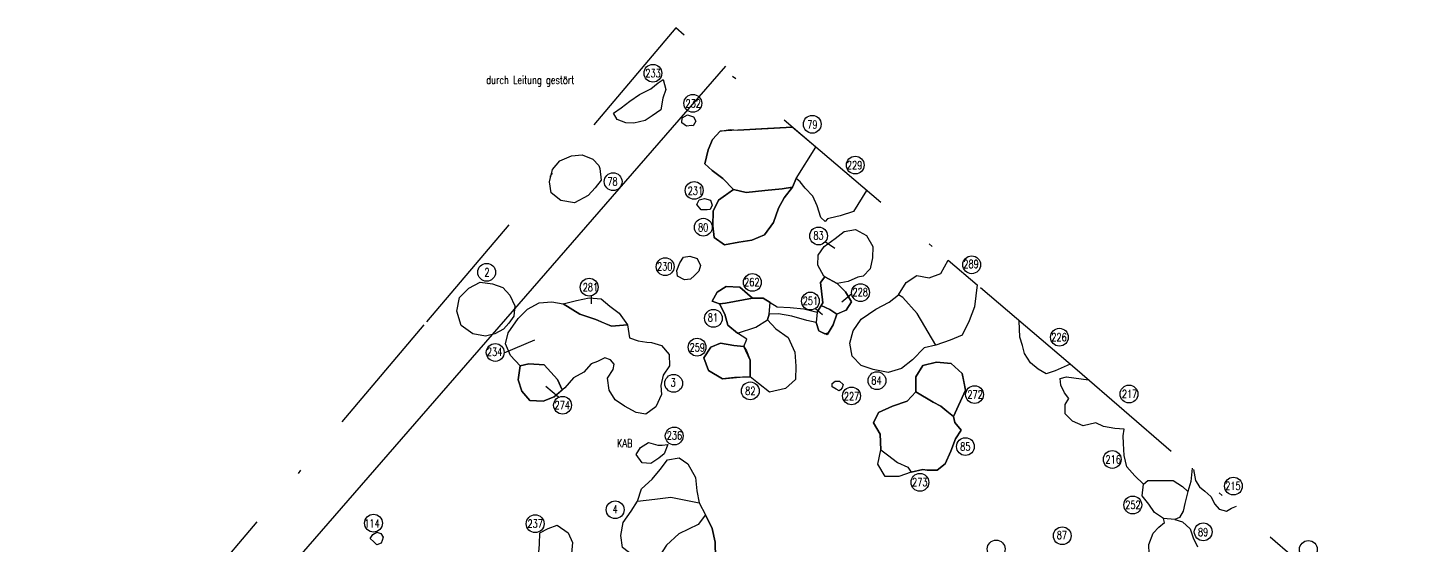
# Model space of a CAD drawing. Header units: millimetres. Extents: x -51 to 4462813, y 19 to 5794154.
# Drawn here: x 4462738.79 to 4462773.73, y 5794141.39 to 5794154.29 of the extents above; entities that cross this region are included whole.
import ezdxf

# ---------------------------------------------------------------- set-up
doc = ezdxf.new("R2010")
doc.units = ezdxf.units.MM
doc.linetypes.add('STRICHPUNKT', pattern=[25.4, 12.7, -6.35, 0, -6.35])
doc.linetypes.add('STRICHPUNKTX2', pattern=[50.8, 25.4, -12.7, 0, -12.7])
for name, color, linetype in [('Befunde', 7, 'Continuous'), ('Befundnummern', 7, 'Continuous'), ('Gebäudehallen', 150, 'Continuous'), ('Grabungsgrenze', 102, 'STRICHPUNKTX2')]:
    doc.layers.add(name, color=color, linetype=linetype)
doc.styles.add('ROMANS', font='ROMANS.shx', dxfattribs={"width": 0.75})

msp = doc.modelspace()

# ---------------------------------------------------------------- linework, layer by layer
at = {"layer": 'Befunde'}
for points, elevation in [([(4462757.894959525, 5794151.816654095), (4462757.124323289, 5794151.775260347), (4462756.68030454, 5794151.751410444), (4462756.090973014, 5794151.717765287), (4462755.903973014, 5794151.511765286), (4462755.790973014, 5794151.247765287), (4462755.705973014, 5794150.899765286), (4462755.893973013, 5794150.732765287), (4462756.156973014, 5794150.531765287), (4462756.428973014, 5794150.261765286), (4462756.746051122, 5794150.189014913), (4462757.212285738, 5794150.235545597), (4462757.638556947, 5794150.275425997), (4462757.902973014, 5794150.319765286), (4462757.995973014, 5794150.537765287), (4462758.484089453, 5794151.314867608)], 52.20604729099745), ([(4462756.428973014, 5794150.261765286), (4462756.053973014, 5794149.996765287), (4462755.921973014, 5794149.717765287), (4462755.907973014, 5794149.349765286), (4462755.939973014, 5794149.065765286), (4462756.201973014, 5794148.881765286), (4462756.559973014, 5794148.948765287), (4462756.887973014, 5794148.997765287), (4462757.202973014, 5794149.127765287), (4462757.421973014, 5794149.435765286), (4462757.553973014, 5794149.790765286), (4462757.692973014, 5794150.050765286), (4462757.902973014, 5794150.319765286), (4462757.638556947, 5794150.275425997), (4462757.212285738, 5794150.235545597), (4462756.746051122, 5794150.189014913)], 51.84704729101562), ([(4462761.019931051, 5794147.166397172), (4462760.65714614, 5794147.560973497), (4462760.547973014, 5794147.627765287), (4462760.741973014, 5794147.941765287), (4462761.007973014, 5794148.113765287), (4462761.314973014, 5794148.057765286), (4462761.605973015, 5794148.162765287), (4462761.789281788, 5794148.499697688), (4462762.513248279, 5794147.883065287), (4462762.447973014, 5794147.331765287), (4462762.319973014, 5794146.981765286), (4462762.143973013, 5794146.623765287), (4462761.840973014, 5794146.499765286), (4462761.482973014, 5794146.372765287)], 51.82230032376234), ([(4462758.62049235, 5794147.361552729), (4462758.830720555, 5794147.26464735), (4462759.004973014, 5794147.151765287), (4462759.117388276, 5794147.196923555), (4462759.238973014, 5794147.245765286), (4462759.378973014, 5794147.456765287), (4462759.227973014, 5794147.708765287), (4462759.014973014, 5794147.911765287), (4462758.705973014, 5794148.079765286), (4462758.705973014, 5794148.079765286), (4462758.596973014, 5794147.940765286), (4462758.662973014, 5794147.428765287)], 51.79904729101562), ([(4462752.164973014, 5794147.405765287), (4462752.501973014, 5794147.489765286), (4462752.814973014, 5794147.554765286), (4462753.121973014, 5794147.528765287), (4462753.333973014, 5794147.345765286), (4462753.569973014, 5794147.171765286), (4462753.780973014, 5794146.878765287), (4462753.377926834, 5794146.850450523), (4462753.19287296, 5794146.927815343), (4462752.98137867, 5794147.016234015), (4462752.584663636, 5794147.149994114)], 51.68804729101563), ([(4462756.077973014, 5794147.406765287), (4462756.229919823, 5794147.42378208), (4462756.229919823, 5794147.42378208), (4462756.897973014, 5794147.548765287), (4462756.583973014, 5794147.824765286), (4462756.241973014, 5794147.841765286), (4462756.015973014, 5794147.696765287), (4462755.891973014, 5794147.472765286)], 51.77804729101562), ([(4462756.528973014, 5794146.676765286), (4462756.980378058, 5794146.825025196), (4462757.274973014, 5794147.010765286), (4462757.319973014, 5794147.144765286), (4462757.344895117, 5794147.436828804), (4462757.163973014, 5794147.544765286), (4462756.897973014, 5794147.548765287), (4462756.229919823, 5794147.42378208), (4462756.229919823, 5794147.42378208), (4462756.077973014, 5794147.406765287), (4462756.211973014, 5794147.151765287), (4462756.284973014, 5794146.873765287)], 51.78704729101563), ([(4462758.516973014, 5794147.197765287), (4462758.494973014, 5794146.938765287), (4462758.554973014, 5794146.731765286), (4462758.709655487, 5794146.659974855), (4462758.762138153, 5794146.676779219), (4462758.799303593, 5794146.691890704), (4462758.841554749, 5794146.760205884), (4462758.917973015, 5794146.883765287), (4462759.004973014, 5794147.151765287), (4462758.830720555, 5794147.26464735), (4462758.62049235, 5794147.361552729), (4462758.516973014, 5794147.197765287)], 51.79904729101562), ([(4462756.680973014, 5794146.340765286), (4462756.430973014, 5794146.365765287), (4462756.097973014, 5794146.423765287), (4462755.858973014, 5794146.321765287), (4462755.680973014, 5794146.058765287), (4462755.803973014, 5794145.742765287), (4462756.149973014, 5794145.532765287), (4462756.590516936, 5794145.575449007), (4462756.843973014, 5794145.587765287), (4462756.839702114, 5794145.802541242), (4462756.839702114, 5794146.002441943)], 51.77104729101562), ([(4462751.093973014, 5794145.855765286), (4462751.040973014, 5794145.512765286), (4462751.131973014, 5794145.227765286), (4462751.334973014, 5794144.991765287), (4462751.665973014, 5794144.978765287), (4462751.943973014, 5794145.084765286), (4462752.141909997, 5794145.255710863), (4462752.025804987, 5794145.518855629), (4462751.690412373, 5794145.885880006), (4462751.309960607, 5794145.908776976)], 51.68804729101563), ([(4462760.978973013, 5794145.212765287), (4462761.41331921, 5794144.950143954), (4462761.518595826, 5794144.898289844), (4462761.606576663, 5794144.85495479), (4462761.756490126, 5794144.730484122), (4462761.925973014, 5794144.589765286), (4462761.925973014, 5794144.589765286), (4462761.925973014, 5794144.589765286), (4462762.227973014, 5794145.251765287), (4462762.18146983, 5794145.46516323), (4462762.137973014, 5794145.664765286), (4462761.868973014, 5794145.916765287), (4462761.501973014, 5794145.953765287), (4462761.153973014, 5794145.864765286), (4462760.979973014, 5794145.585765286)], 51.71804729101563), ([(4462760.864973014, 5794143.203765287), (4462761.157973014, 5794143.269765286), (4462761.262973014, 5794143.249765286), (4462761.516973014, 5794143.249765286), (4462761.714973014, 5794143.412765287), (4462761.855973015, 5794143.724765286), (4462761.974973014, 5794144.035765287), (4462762.118973014, 5794144.251765287), (4462761.954973014, 5794144.439765286), (4462761.925973014, 5794144.589765286), (4462761.756490126, 5794144.730484122), (4462761.606576663, 5794144.85495479), (4462761.41331921, 5794144.950143954), (4462760.978973013, 5794145.212765287), (4462760.978973013, 5794145.212765287), (4462760.765973014, 5794144.979765286), (4462760.401973014, 5794144.852765286), (4462760.050973014, 5794144.696765287), (4462759.925973014, 5794144.436765286), (4462760.088973014, 5794144.149765286), (4462760.105973015, 5794143.764765286), (4462760.278666571, 5794143.63310485), (4462760.526726397, 5794143.447062889), (4462760.784084011, 5794143.331976179)], 51.71804729101563), ([(4462755.056799717, 5794141.667213415), (4462755.056799717, 5794141.667213415), (4462754.748233953, 5794141.385470478), (4462754.511973014, 5794141.010765286), (4462754.259973014, 5794140.988765287), (4462753.938973013, 5794141.103765287), (4462753.650973015, 5794141.320765287), (4462753.606973014, 5794141.618765287), (4462753.664973014, 5794141.944765286), (4462753.868973014, 5794142.227765286), (4462754.022973014, 5794142.478765287), (4462754.461074699, 5794142.531426491), (4462754.859902732, 5794142.579176433), (4462755.565973015, 5794142.434765286), (4462755.729973014, 5794142.140765286), (4462755.54589002, 5794141.894784261)], 51.74204729101562), ([(4462754.511973014, 5794141.010765286), (4462754.885973014, 5794140.931765286), (4462755.232973014, 5794140.536765287), (4462755.587759935, 5794140.601774976), (4462755.745973014, 5794140.630765286), (4462755.856973014, 5794140.765765286), (4462755.974973014, 5794141.067765287), (4462755.969973014, 5794141.457765287), (4462755.888973013, 5794141.794765286), (4462755.729973014, 5794142.140765286), (4462755.54589002, 5794141.894784261), (4462755.056799717, 5794141.667213415), (4462754.748233953, 5794141.385470478)], 51.74004729101563)]:
    msp.add_lwpolyline(points, close=True, dxfattribs=dict(at, elevation=elevation))
for points, elevation in [([(4462752.164973014, 5794147.405765287), (4462752.584663636, 5794147.149994114), (4462752.98137867, 5794147.016234015), (4462753.377926834, 5794146.850450523), (4462753.780973014, 5794146.878765287)], 51.70099015369036), ([(4462756.680973014, 5794146.340765286), (4462756.750225658, 5794146.236367969), (4462756.839702114, 5794146.002441943), (4462756.839702114, 5794145.802541242), (4462756.843973014, 5794145.587765287)], 51.77104729101562), ([(4462751.093973014, 5794145.855765286), (4462751.309960607, 5794145.908776976), (4462751.690412373, 5794145.885880006), (4462752.025804987, 5794145.518855629), (4462752.025804987, 5794145.518855629), (4462752.141909997, 5794145.255710863)], 51.71404729101562), ([(4462760.978973013, 5794145.212765287), (4462760.978973013, 5794145.212765287), (4462761.41331921, 5794144.950143954), (4462761.606576663, 5794144.85495479), (4462761.925973014, 5794144.589765286)], 51.79904729101562), ([(4462766.672973014, 5794142.900765286), (4462766.782781382, 5794142.999221184), (4462767.025709577, 5794142.999221184), (4462767.192288745, 5794142.999221184), (4462767.414393823, 5794142.999221184), (4462767.650381459, 5794142.846829724), (4462767.776973014, 5794142.724765286)], 51.61404729101562), ([(4462767.453973014, 5794142.023765287), (4462767.173973014, 5794142.047765287)], 51.57904729101562)]:
    msp.add_lwpolyline(points, dxfattribs=dict(at, elevation=elevation))
for points in [[(4462754.666973013, 5794153.003765287, 51.90604729101562), (4462754.732973014, 5794152.758765287, 51.89104729101562), (4462754.663973014, 5794152.537765287, 51.89104729101562), (4462754.605973015, 5794152.246765287, 51.85104729101562), (4462754.395973015, 5794152.103765287, 51.85504729101562), (4462754.218973014, 5794151.985765287, 51.86604729101562), (4462753.932973014, 5794151.914765286, 51.84904729101562), (4462753.737973014, 5794151.925765286, 51.85704729101563), (4462753.517973014, 5794152.010765286, 51.86604729101562), (4462753.425973014, 5794152.168765287, 51.88504729101562), (4462753.614973014, 5794152.303765287, 51.88904729101562), (4462753.835973014, 5794152.466765286, 51.89904729101562), (4462754.074973014, 5794152.631765286, 51.89904729101562), (4462754.356973014, 5794152.775765286, 51.89904729101562), (4462754.539973014, 5794152.921765286, 51.89904729101562)], [(4462755.376973014, 5794151.860765287, 51.82704729101562), (4462755.247973014, 5794151.843765287, 51.82704729101562), (4462755.130973014, 5794151.921765286, 51.84504729101563), (4462755.140973014, 5794152.052765287, 51.84504729101563), (4462755.274973014, 5794152.127765287, 51.86304729101563), (4462755.428973014, 5794152.071765287, 51.84804729101563), (4462755.482973014, 5794151.963765287, 51.83104729101562), (4462755.414973014, 5794151.850765286, 51.83104729101562)], [(4462753.083973014, 5794150.782765287, 51.82704729101562), (4462753.118973014, 5794150.493765287, 51.82904729101562), (4462752.967973014, 5794150.303765287, 51.82504729101562), (4462752.789973014, 5794150.107765287, 51.83504729101563), (4462752.451973014, 5794149.927765287, 51.81104729101562), (4462752.111973014, 5794149.987765287, 51.81104729101562), (4462751.868973014, 5794150.179765286, 51.81004729101563), (4462751.828973014, 5794150.453765287, 51.81004729101563), (4462751.904973014, 5794150.763765287, 51.85604729101562), (4462752.083973014, 5794150.979765286, 51.85004729101563), (4462752.377973014, 5794151.099765286, 51.86604729101562), (4462752.647973014, 5794151.129765286, 51.88004729101563), (4462752.908973014, 5794151.016765286, 51.86504729101563), (4462753.056973014, 5794150.857765287, 51.84004729101562)], [(4462755.763973013, 5794149.754765286, 51.82104729101562), (4462755.617973014, 5794149.756765286, 51.82104729101562), (4462755.510973014, 5794149.882765287, 51.80204729101563), (4462755.571973014, 5794150.001765287, 51.82304729101563), (4462755.704973014, 5794150.033765287, 51.82404729101562), (4462755.852973014, 5794149.997765287, 51.82404729101562), (4462755.895973015, 5794149.866765287, 51.84904729101562), (4462755.838973014, 5794149.758765287, 51.85004729101563)], [(4462759.530973014, 5794148.069765286, 51.80004729101562), (4462759.287973014, 5794147.963765287, 51.78704729101563), (4462759.014973014, 5794147.911765287, 51.78704729101563), (4462758.705973014, 5794148.079765286, 51.79904729101562), (4462758.686973014, 5794148.099765286, 51.78804729101563), (4462758.530973014, 5794148.369765286, 51.78204729101562), (4462758.544973014, 5794148.624765286, 51.78104729101562), (4462758.694973014, 5794148.840765286, 51.78404729101563), (4462758.963973014, 5794149.039765286, 51.78304729101563), (4462759.187973014, 5794149.210765286, 51.81704729101563), (4462759.477973014, 5794149.258765287, 51.81704729101563), (4462759.747973014, 5794149.110765287, 51.79604729101562), (4462759.910973014, 5794148.836765287, 51.79704729101562), (4462759.901973014, 5794148.556765286, 51.81104729101562), (4462759.844973014, 5794148.280765287, 51.77004729101562), (4462759.669973014, 5794148.093765287, 51.78504729101562)], [(4462759.530973014, 5794148.069765286, 51.80004729101562), (4462759.287973014, 5794147.963765287, 51.78704729101563), (4462759.014973014, 5794147.911765287, 51.78704729101563), (4462758.705973014, 5794148.079765286, 51.79904729101562), (4462758.686973014, 5794148.099765286, 51.78804729101563), (4462758.530973014, 5794148.369765286, 51.78204729101562), (4462758.544973014, 5794148.624765286, 51.78104729101562), (4462758.694973014, 5794148.840765286, 51.78404729101563), (4462758.963973014, 5794149.039765286, 51.78304729101563), (4462759.187973014, 5794149.210765286, 51.81704729101563), (4462759.477973014, 5794149.258765287, 51.81704729101563), (4462759.747973014, 5794149.110765287, 51.79604729101562), (4462759.910973014, 5794148.836765287, 51.79704729101562), (4462759.901973014, 5794148.556765286, 51.81104729101562), (4462759.844973014, 5794148.280765287, 51.77004729101562), (4462759.669973014, 5794148.093765287, 51.78504729101562)], [(4462755.349973014, 5794148.021765286, 51.78504729101562), (4462755.199973014, 5794148.001765287, 51.80204729101563), (4462755.022973014, 5794148.094765286, 51.79004729101563), (4462755.009973014, 5794148.240765287, 51.81204729101562), (4462755.088973014, 5794148.427765287, 51.80904729101562), (4462755.175973014, 5794148.572765287, 51.79204729101562), (4462755.336973014, 5794148.599765286, 51.77404729101562), (4462755.516973014, 5794148.537765287, 51.79104729101562), (4462755.597973014, 5794148.363765287, 51.79204729101562), (4462755.559973014, 5794148.224765286, 51.78104729101562), (4462755.452973014, 5794148.109765286, 51.81804729101562)], [(4462750.676973014, 5794146.773765287, 51.69704729101562), (4462750.462973014, 5794146.653765287, 51.69704729101562), (4462750.227973014, 5794146.598765287, 51.69704729101562), (4462749.913973014, 5794146.660765287, 51.73304729101563), (4462749.622973014, 5794146.868765287, 51.73204729101563), (4462749.510973014, 5794147.219765286, 51.73004729101562), (4462749.581973013, 5794147.561765286, 51.73904729101562), (4462749.810973015, 5794147.799765286, 51.76704729101562), (4462750.095973014, 5794147.944765286, 51.76404729101562), (4462750.404973014, 5794147.909765286, 51.73604729101562), (4462750.663973014, 5794147.811765286, 51.72904729101562), (4462750.836973014, 5794147.618765287, 51.73004729101562), (4462750.958973014, 5794147.358765287, 51.67004729101563), (4462750.939973014, 5794147.094765286, 51.68804729101563), (4462750.810973015, 5794146.921765286, 51.70004729101562)], [(4462759.014973014, 5794147.911765287, 51.78704729101563), (4462759.227973014, 5794147.708765287, 51.77904729101562), (4462759.378973014, 5794147.456765287, 51.81004729101563), (4462759.238973014, 5794147.245765286, 51.79604729101562), (4462759.004973014, 5794147.151765287, 51.79604729101562), (4462758.917973015, 5794146.883765287, 51.79704729101562), (4462758.763973013, 5794146.634765286, 51.79804729101563), (4462758.554973014, 5794146.731765286, 51.79704729101562), (4462758.494973014, 5794146.938765287, 51.79904729101562), (4462758.260973014, 5794146.991765287, 51.79904729101562), (4462757.883973014, 5794147.095765286, 51.79904729101562), (4462757.546973014, 5794147.157765287, 51.79504729101563), (4462757.319973014, 5794147.144765286, 51.78104729101562), (4462757.274973014, 5794147.010765286, 51.79304729101563), (4462757.481973014, 5794146.778765287, 51.79804729101563), (4462757.793973014, 5794146.567765287, 51.79104729101562), (4462757.959973014, 5794146.202765287, 51.79404729101562), (4462757.983973014, 5794145.852765286, 51.79604729101562), (4462757.973973013, 5794145.516765286, 51.81104729101562), (4462757.724973014, 5794145.296765286, 51.82304729101563), (4462757.321973014, 5794145.203765287, 51.80004729101562), (4462757.052973014, 5794145.416765287, 51.76804729101563), (4462756.843973014, 5794145.587765287, 51.76004729101562), (4462756.452973014, 5794145.568765287, 51.77104729101562), (4462756.149973014, 5794145.532765287, 51.76604729101562), (4462755.803973014, 5794145.742765287, 51.78304729101563), (4462755.680973014, 5794146.058765287, 51.75904729101562), (4462755.858973014, 5794146.321765287, 51.77604729101562), (4462756.097973014, 5794146.423765287, 51.78704729101563), (4462756.430973014, 5794146.365765287, 51.78804729101563), (4462756.680973014, 5794146.340765286, 51.77104729101562), (4462756.755973014, 5794146.523765287, 51.80104729101562), (4462756.528973014, 5794146.676765286, 51.78704729101563), (4462756.284973014, 5794146.873765287, 51.79304729101563), (4462756.211973014, 5794147.151765287, 51.79904729101562), (4462756.077973014, 5794147.406765287, 51.79804729101563), (4462755.891973014, 5794147.472765286, 51.80004729101562), (4462756.015973014, 5794147.696765287, 51.80004729101562), (4462756.241973014, 5794147.841765286, 51.78904729101562), (4462756.583973014, 5794147.824765286, 51.79204729101562), (4462756.897973014, 5794147.548765287, 51.77804729101562), (4462757.163973014, 5794147.544765286, 51.75304729101563), (4462757.515973014, 5794147.334765286, 51.77304729101563), (4462757.844973014, 5794147.318765287, 51.77704729101562), (4462758.184973014, 5794147.278765287, 51.79904729101562), (4462758.516973014, 5794147.197765287, 51.79904729101562), (4462758.662973014, 5794147.428765287, 51.81304729101563), (4462758.596973014, 5794147.940765286, 51.79804729101563), (4462758.705973014, 5794148.079765286, 51.78704729101563)], [(4462754.375973014, 5794146.437765286, 51.72904729101562), (4462754.625973014, 5794146.366765287, 51.75304729101563), (4462754.818973014, 5794146.140765286, 51.69504729101563), (4462754.822973014, 5794145.861765287, 51.71904729101562), (4462754.665973014, 5794145.625765286, 51.73204729101563), (4462754.607973014, 5794145.363765287, 51.71904729101562), (4462754.622973014, 5794145.142765286, 51.71704729101562), (4462754.488973014, 5794144.836765287, 51.70504729101562), (4462754.235973014, 5794144.655765287, 51.68304729101563), (4462753.989973014, 5794144.690765286, 51.66904729101562), (4462753.698973014, 5794144.848765287, 51.69704729101562), (4462753.468973014, 5794145.005765286, 51.69504729101563), (4462753.317973014, 5794145.249765286, 51.70304729101563), (4462753.278973014, 5794145.551765286, 51.70604729101562), (4462753.420973014, 5794145.764765286, 51.69404729101562), (4462753.439973014, 5794145.903765287, 51.69304729101562), (4462753.354973014, 5794146.006765286, 51.71004729101563), (4462753.210973014, 5794146.055765286, 51.68804729101563), (4462753.025973015, 5794145.966765286, 51.65904729101563), (4462752.870973014, 5794145.908765287, 51.65204729101562), (4462752.686973014, 5794145.699765286, 51.68604729101562), (4462752.424973014, 5794145.562765286, 51.69704729101562), (4462752.207973015, 5794145.312765286, 51.72704729101562), (4462751.943973014, 5794145.084765286, 51.71304729101563), (4462751.665973014, 5794144.978765287, 51.71304729101563), (4462751.334973014, 5794144.991765287, 51.70704729101563), (4462751.131973014, 5794145.227765286, 51.70404729101562), (4462751.040973014, 5794145.512765286, 51.71004729101563), (4462751.093973014, 5794145.855765286, 51.71404729101562), (4462750.855973015, 5794146.115765287, 51.71204729101562), (4462750.726973014, 5794146.409765286, 51.69404729101562), (4462750.794973014, 5794146.684765286, 51.69304729101562), (4462751.041973013, 5794147.038765287, 51.69204729101563), (4462751.276973014, 5794147.272765287, 51.68104729101562), (4462751.565973015, 5794147.431765286, 51.68104729101562), (4462751.888973013, 5794147.454765286, 51.68104729101562), (4462752.164973014, 5794147.405765287, 51.69504729101563), (4462752.501973014, 5794147.489765286, 51.70904729101562), (4462752.814973014, 5794147.554765286, 51.70904729101562), (4462753.121973014, 5794147.528765287, 51.72604729101562), (4462753.333973014, 5794147.345765286, 51.72804729101563), (4462753.569973014, 5794147.171765286, 51.72704729101562), (4462753.780973014, 5794146.878765287, 51.70004729101562), (4462753.825973014, 5794146.554765286, 51.71304729101563), (4462754.042973015, 5794146.479765286, 51.71804729101563), (4462754.260973014, 5794146.452765287, 51.73404729101562)], [(4462761.157973014, 5794143.269765286, 51.74704729101563), (4462760.864973014, 5794143.203765287, 51.71804729101563), (4462760.557973014, 5794143.095765286, 51.73704729101562), (4462760.213973014, 5794143.098765287, 51.78604729101562), (4462760.034973014, 5794143.405765287, 51.80404729101562), (4462760.105973015, 5794143.764765286, 51.80204729101563), (4462760.088973014, 5794144.149765286, 51.77304729101563), (4462759.925973014, 5794144.436765286, 51.81904729101562), (4462760.050973014, 5794144.696765287, 51.81904729101562), (4462760.401973014, 5794144.852765286, 51.81304729101563), (4462760.765973014, 5794144.979765286, 51.81304729101563), (4462760.978973013, 5794145.212765287, 51.79904729101562), (4462760.979973014, 5794145.585765286, 51.79604729101562), (4462761.153973014, 5794145.864765286, 51.80804729101563), (4462761.501973014, 5794145.953765287, 51.81804729101562), (4462761.868973014, 5794145.916765287, 51.79404729101562), (4462762.137973014, 5794145.664765286, 51.79504729101563), (4462762.227973014, 5794145.251765287, 51.77804729101562), (4462761.925973014, 5794144.589765286, 51.77604729101562), (4462761.925973014, 5794144.589765286, 51.77604729101562), (4462761.954973014, 5794144.439765286, 51.76604729101562), (4462762.118973014, 5794144.251765287, 51.74804729101562), (4462761.974973014, 5794144.035765287, 51.75004729101563), (4462761.855973015, 5794143.724765286, 51.76704729101562), (4462761.714973014, 5794143.412765287, 51.76904729101562), (4462761.516973014, 5794143.249765286, 51.77904729101562), (4462761.262973014, 5794143.249765286, 51.77304729101563)], [(4462759.065973015, 5794145.232765287, 51.80504729101563), (4462758.991973014, 5794145.273765287, 51.79804729101563), (4462758.895973015, 5794145.334765286, 51.79804729101563), (4462758.890973014, 5794145.418765287, 51.80604729101562), (4462758.965973014, 5794145.471765286, 51.79004729101563), (4462759.071973014, 5794145.473765287, 51.80704729101562), (4462759.166973013, 5794145.390765286, 51.81904729101562), (4462759.139973014, 5794145.306765286, 51.82004729101563), (4462759.096973014, 5794145.262765286, 51.82004729101563)], [(4462754.782973014, 5794143.890765286, 51.68604729101562), (4462754.693973014, 5794143.664765286, 51.71804729101563), (4462754.558973013, 5794143.553765287, 51.73204729101563), (4462754.356973014, 5794143.417765287, 51.69004729101562), (4462754.146973014, 5794143.439765286, 51.70604729101562), (4462753.991973014, 5794143.648765287, 51.68604729101562), (4462754.101973014, 5794143.817765287, 51.66004729101562), (4462754.297973014, 5794143.946765287, 51.66904729101562), (4462754.536973014, 5794143.879765286, 51.69204729101563), (4462754.641973014, 5794143.878765287, 51.70904729101562)], [(4462747.617973014, 5794141.427765287, 51.83204729101563), (4462747.508973014, 5794141.391765286, 51.84904729101562), (4462747.435973015, 5794141.463765287, 51.84304729101563), (4462747.341973014, 5794141.550765286, 51.84004729101562), (4462747.415973014, 5794141.646765286, 51.81904729101562), (4462747.509973014, 5794141.704765286, 51.81904729101562), (4462747.613973014, 5794141.676765286, 51.81904729101562), (4462747.669973014, 5794141.578765287, 51.82004729101563), (4462747.644973014, 5794141.494765286, 51.83304729101562)], [(4462751.958973014, 5794140.928765287, 51.82104729101562), (4462751.749973014, 5794140.878765287, 51.83104729101562), (4462751.590973014, 5794140.979765286, 51.85204729101562), (4462751.562973014, 5794141.199765286, 51.85204729101562), (4462751.580973014, 5794141.404765286, 51.85204729101562), (4462751.589973014, 5794141.685765286, 51.84004729101562), (4462751.793973014, 5794141.793765287, 51.79704729101562), (4462752.019973014, 5794141.881765286, 51.76404729101562), (4462752.292973015, 5794141.689765286, 51.74004729101563), (4462752.405973014, 5794141.445765287, 51.74504729101562), (4462752.374973014, 5794141.173765287, 51.74504729101562), (4462752.188973013, 5794141.017765286, 51.77404729101562), (4462752.046973014, 5794140.946765287, 51.82204729101562)]]:
    msp.add_polyline3d(points, close=True, dxfattribs=at)
for points in [[(4462759.753206161, 5794150.233908069, 52.20604729101562), (4462759.423973014, 5794149.708765287, 51.83504729101563), (4462759.093973014, 5794149.605765286, 51.82904729101562), (4462758.837973014, 5794149.544765286, 51.81304729101563), (4462758.772973014, 5794149.528765287, 51.81204729101562), (4462758.720973014, 5794149.462765287, 51.81804729101562), (4462758.612973014, 5794149.564765286, 51.83004729101562), (4462758.516973014, 5794149.855765286, 51.86004729101563), (4462758.408973014, 5794150.090765286, 51.86004729101563), (4462758.216973014, 5794150.296765286, 51.86704729101562), (4462758.094973014, 5794150.449765286, 51.88204729101562), (4462757.995973014, 5794150.537765287, 51.89204729101562), (4462757.902973014, 5794150.319765286, 51.89304729101563), (4462757.692973014, 5794150.050765286, 51.86404729101562), (4462757.553973014, 5794149.790765286, 51.82904729101562), (4462757.421973014, 5794149.435765286, 51.82204729101562), (4462757.202973014, 5794149.127765287, 51.81704729101563), (4462756.887973014, 5794148.997765287, 51.82804729101563), (4462756.559973014, 5794148.948765287, 51.80104729101562), (4462756.201973014, 5794148.881765286, 51.80004729101562), (4462755.939973014, 5794149.065765286, 51.81804729101562), (4462755.907973014, 5794149.349765286, 51.83804729101563), (4462755.921973014, 5794149.717765287, 51.83804729101563), (4462756.053973014, 5794149.996765287, 51.83804729101563), (4462756.280973014, 5794150.158765287, 51.84804729101563), (4462756.428973014, 5794150.261765286, 51.84704729101562), (4462756.156973014, 5794150.531765287, 51.85104729101562), (4462755.893973013, 5794150.732765287, 51.83404729101562), (4462755.705973014, 5794150.899765286, 51.81804729101562), (4462755.790973014, 5794151.247765287, 51.85204729101562), (4462755.903973014, 5794151.511765286, 51.86104729101562), (4462756.090973014, 5794151.717765287, 51.87404729101562), (4462756.339973014, 5794151.755765286, 51.87204729101563), (4462756.537973014, 5794151.743765287, 51.88104729101562), (4462757.894959525, 5794151.816654095, 52.20604729101562)], [(4462762.513248279, 5794147.883065287, 51.92234729101563), (4462762.447973014, 5794147.331765287, 51.78904729101562), (4462762.319973014, 5794146.981765286, 51.79504729101563), (4462762.143973013, 5794146.623765287, 51.79604729101562), (4462761.840973014, 5794146.499765286, 51.79604729101562), (4462761.482973014, 5794146.372765287, 51.81404729101562), (4462761.193973014, 5794146.310765286, 51.82204729101562), (4462760.902973014, 5794146.009765286, 51.82304729101563), (4462760.625973014, 5794145.794765286, 51.84104729101562), (4462760.289973014, 5794145.691765287, 51.84104729101562), (4462759.918973014, 5794145.763765287, 51.83904729101562), (4462759.619973014, 5794145.866765287, 51.83904729101562), (4462759.391973014, 5794146.096765286, 51.83504729101563), (4462759.332973015, 5794146.422765287, 51.81104729101562), (4462759.420973014, 5794146.735765287, 51.78104729101562), (4462759.620973014, 5794147.020765286, 51.78004729101563), (4462759.981973014, 5794147.275765286, 51.79304729101563), (4462760.317973014, 5794147.448765287, 51.80904729101562), (4462760.547973014, 5794147.627765287, 51.80904729101562), (4462760.741973014, 5794147.941765287, 51.79404729101562), (4462761.007973014, 5794148.113765287, 51.80404729101562), (4462761.314973014, 5794148.057765286, 51.81504729101562), (4462761.605973015, 5794148.162765287, 51.82204729101562), (4462761.789281788, 5794148.499697688, 52.20604729101562)], [(4462764.839933241, 5794145.901330836, 52.20604729101562), (4462764.465973014, 5794145.731765286, 51.78104729101562), (4462764.239973014, 5794145.660765287, 51.76804729101563), (4462764.043973014, 5794145.772765287, 51.76804729101563), (4462763.845973014, 5794145.935765286, 51.78204729101562), (4462763.694973014, 5794146.164765286, 51.80404729101562), (4462763.651973014, 5794146.368765287, 51.80404729101562), (4462763.583973014, 5794146.571765287, 51.79604729101562), (4462763.56667237, 5794146.98582013, 52.20604729101562)], [(4462766.814973014, 5794141.162765287, 51.60604729101562), (4462766.806973014, 5794141.395765286, 51.60404729101562), (4462766.916973013, 5794141.682765286, 51.59904729101562), (4462767.059973014, 5794141.826765287, 51.58604729101562), (4462767.201973014, 5794141.944765286, 51.57704729101562), (4462767.173973014, 5794142.047765287, 51.57504729101562), (4462766.944973014, 5794142.199765286, 51.60504729101562), (4462766.808973013, 5794142.402765287, 51.60304729101563), (4462766.641973014, 5794142.613765287, 51.60504729101562), (4462766.672973014, 5794142.900765286, 51.61404729101562), (4462766.455973014, 5794143.113765287, 51.61304729101563), (4462766.257973014, 5794143.339765286, 51.61004729101563), (4462766.186973014, 5794143.618765287, 51.58104729101562), (4462766.173973014, 5794143.922765287, 51.60004729101563), (4462766.165973014, 5794144.107765287, 51.59004729101562), (4462766.192973014, 5794144.273765287, 51.58904729101562), (4462765.956973013, 5794144.296765286, 51.56804729101562), (4462765.673973014, 5794144.346765286, 51.55204729101563), (4462765.480973015, 5794144.437765286, 51.55004729101562), (4462765.167973015, 5794144.356765286, 51.55404729101562), (4462764.894973014, 5794144.475765286, 51.56804729101562), (4462764.711973014, 5794144.660765287, 51.55704729101562), (4462764.711973014, 5794144.889765286, 51.57904729101562), (4462764.805973014, 5794145.044765286, 51.57704729101562), (4462764.694973014, 5794145.186765286, 51.57504729101562), (4462764.605973015, 5794145.375765286, 51.58804729101563), (4462764.588973014, 5794145.541765287, 51.60304729101563), (4462764.750973014, 5794145.584765286, 51.60704729101563), (4462765.302028682, 5794145.50774491, 51.55755353267223)], [(4462753.650973015, 5794141.320765287, 51.72804729101563), (4462753.606973014, 5794141.618765287, 51.74104729101562), (4462753.664973014, 5794141.944765286, 51.73904729101562), (4462753.868973014, 5794142.227765286, 51.75904729101562), (4462754.022973014, 5794142.478765287, 51.77704729101562), (4462754.123973014, 5794142.783765287, 51.79104729101562), (4462754.390973014, 5794143.032765287, 51.74904729101562), (4462754.594973014, 5794143.266765286, 51.72104729101562), (4462754.778973014, 5794143.511765286, 51.71904729101562), (4462755.065973015, 5794143.562765286, 51.73704729101562), (4462755.283973014, 5794143.412765287, 51.71704729101562), (4462755.476973014, 5794143.071765287, 51.73704729101562), (4462755.509973014, 5794142.737765287, 51.73004729101562), (4462755.565973015, 5794142.434765286, 51.72204729101562), (4462755.729973014, 5794142.140765286, 51.74504729101562), (4462755.888973013, 5794141.794765286, 51.75804729101563), (4462755.969973014, 5794141.457765287, 51.73604729101562), (4462755.974973014, 5794141.067765287, 51.73204729101563)], [(4462767.890972692, 5794143.30263351, 51.60566004821698), (4462767.851973014, 5794142.971765286, 51.58804729101563), (4462767.776973014, 5794142.724765286, 51.56804729101562), (4462767.706973013, 5794142.424765286, 51.57304729101563), (4462767.663973014, 5794142.227765286, 51.58404729101562), (4462767.571973014, 5794142.069765286, 51.57804729101563), (4462767.453973014, 5794142.023765287, 51.57904729101562), (4462767.647973014, 5794141.967765287, 51.57804729101563), (4462767.836973014, 5794141.785765287, 51.58904729101562), (4462767.916973013, 5794141.563765287, 51.59104729101562), (4462768.025973015, 5794141.336765287, 51.58304729101562)], [(4462767.924242035, 5794143.274296626, 51.61920371158014), (4462767.969973014, 5794142.992765287, 51.58204729101563), (4462768.074973014, 5794142.837765287, 51.58304729101562), (4462768.205973014, 5794142.726765286, 51.58404729101562), (4462768.357973014, 5794142.594765286, 51.60204729101562), (4462768.456973013, 5794142.403765287, 51.60004729101563), (4462768.567973014, 5794142.281765287, 51.60004729101563), (4462768.746973014, 5794142.230765286, 51.59904729101562), (4462768.873973014, 5794142.304765286, 51.60304729101563), (4462768.998875532, 5794142.358986534, 51.61660260300579)]]:
    msp.add_polyline3d(points, dxfattribs=at)
at = {"layer": 'Befundnummern', "elevation": -0.0079527089843765}
for points in [[(4462758.722843527, 5794148.957386286), (4462758.95906038, 5794148.798004969)], [(4462752.868165811, 5794147.605483483), (4462752.866935231, 5794147.403656648)], [(4462759.37965694, 5794147.659159502), (4462759.131971348, 5794147.452199739)], [(4462758.472881052, 5794147.291363283), (4462758.647548147, 5794147.142266948)], [(4462750.692955119, 5794146.182866441), (4462751.458363085, 5794146.509651168)], [(4462752.052997876, 5794145.072802495), (4462751.738523867, 5794145.343688834)]]:
    msp.add_lwpolyline(points, dxfattribs=at)
at = {"layer": 'Befundnummern'}
for centre in [(4462754.412603169, 5794153.162642575, -0.0079527089843765), (4462755.409165308, 5794152.412312995, -0.0079527089843765), (4462758.394260038, 5794151.889166598, -0.0079527089843765), (4462759.469031438, 5794150.87032757, -0.0079527089843765), (4462753.417907814, 5794150.456927579, -0.0079527089843765), (4462755.44245129, 5794150.238554701, -0.0079527089843765), (4462755.671975527, 5794149.319287967, -0.0079527089843765), (4462758.553388411, 5794149.101289189, -0.0079527089843765), (4462762.379635421, 5794148.381157571, -0.0079527089843765), (4462750.256748154, 5794148.194159412, -0.0079527089843765), (4462754.718206425, 5794148.334096675, -0.0079527089843765), (4462752.81867733, 5794147.822218279, -0.0079527089843765), (4462756.898009213, 5794147.94128405, -0.0079527089843765), (4462759.600301055, 5794147.686348767, -0.0079527089843765), (4462758.34893028, 5794147.475914869, -0.0079527089843765), (4462755.924586175, 5794147.044636189, -0.0079527089843765), (4462755.516226938, 5794146.324833685, -0.0079527089843765), (4462764.572099226, 5794146.573163015, -0.0079527089843765), (4462750.470848832, 5794146.19245183, -0.0079527089843765), (4462754.929951039, 5794145.421139475, -0.0079527089843765), (4462760.011806729, 5794145.48861726, -0.0079527089843765), (4462756.84567901, 5794145.233030853, -0.0079527089843765), (4462759.375383562, 5794145.107254951, -0.0079527089843765), (4462762.450573254, 5794145.140661179, -0.0079527089843765), (4462766.310550361, 5794145.154237712, -0.0079527089843765), (4462752.153778166, 5794144.874644944, -0.0079527089843765), (4462754.944621862, 5794144.107227497, -0.0079527089843765), (4462762.222674927, 5794143.842530085, -0.0079527089843765), (4462765.891916279, 5794143.5216442, -0.0079527089843765), (4462761.085930777, 5794142.949469328, -0.0079527089843765), (4462768.920707328, 5794142.856289892, -0.0079527089843765), (4462753.469176658, 5794142.265398157, -0.0079527089843765), (4462766.40507141, 5794142.38529263, -0.0079527089843765), (4462747.429088143, 5794141.92999575, -0.0079527089843765), (4462751.469202482, 5794141.916966162, -0.0079527089843765), (4462764.642984367, 5794141.616916253, -0.0079527089843765), (4462768.1657132, 5794141.714504393, -0.0079527089843765), (4462762.9902548, 5794141.286055144, -0.0079527089843765), (4462770.793815391, 5794141.274443821, -0.0079527089843765)]:
    msp.add_circle(centre, 0.2223130268976092, dxfattribs=at)
at = {"layer": 'Gebäudehallen'}
msp.add_polyline3d([(4462765.823438721, 5794072.305758204, 52.7632), (4462750.898061073, 5794085.371595781, 52.7054), (4462751.226592117, 5794085.714359392, 52.7291), (4462755.593608687, 5794087.264263673, 52.6731), (4462759.793537516, 5794092.019218993, 52.7299), (4462760.510450657, 5794096.395268486, 52.693), (4462730.019999318, 5794123.229877645, 52.6778), (4462756.234361377, 5794153.339187876, 52.6806)], dxfattribs=at)
msp.add_polyline3d([(4462765.823438721, 5794072.305758204, 52.7632), (4462750.898061073, 5794085.371595781, 52.7054), (4462751.226592117, 5794085.714359392, 52.7291), (4462755.593608687, 5794087.264263673, 52.6731), (4462759.793537516, 5794092.019218993, 52.7299), (4462760.510450657, 5794096.395268486, 52.693), (4462730.019999318, 5794123.229877645, 52.6778), (4462756.234361377, 5794153.339187876, 52.6806)], dxfattribs=at)
at = {"layer": 'Grabungsgrenze', "linetype": 'STRICHPUNKT', "ltscale": 0.25, "extrusion": (0.005225786931925404, 0.01592855996885687, 0.99985947619066), "elevation": 115666.1395318162}
msp.add_lwpolyline([(-2434247.530232921, -6895606.0785405), (-2434207.542706097, -6895624.437306608), (-2434196.756586841, -6895628.773541961), (-2434187.945192683, -6895632.457409031), (-2434175.751821678, -6895637.447434158), (-2434172.079705772, -6895628.439071706), (-2434166.657151827, -6895615.136569125), (-2434159.389753434, -6895597.308332333), (-2434155.444996382, -6895587.631916328), (-2434151.631965572, -6895571.174017353), (-2434179.972000374, -6895559.445580714), (-2434181.868468462, -6895569.509578764), (-2434184.04907192, -6895577.443742826), (-2434188.05734057, -6895576.564276198), (-2434189.664223279, -6895576.211327697), (-2434193.874879119, -6895574.381561054), (-2434192.187789483, -6895570.530456458), (-2434199.926229467, -6895566.270976847), (-2434209.621348705, -6895562.616431964), (-2434212.853055117, -6895561.398250338), (-2434223.517012135, -6895553.698790537), (-2434226.672809318, -6895556.895610892), (-2434233.542612047, -6895574.268094346), (-2434238.603793207, -6895585.91481626)], close=True, dxfattribs=at)

# ---------------------------------------------------------------- texts
at = {"layer": 'Befundnummern', "style": 'ROMANS', "width": 0.75}
for s, p in [('233', (4462754.222332261, 5794153.064304893, -0.0079527089843765)), ('durch Leitung gestört', (4462750.246575929, 5794152.896917527, -0.0079527089843765)), ('232', (4462755.226859203, 5794152.309537592, -0.0079527089843765)), ('79', (4462758.268911146, 5794151.78237248, -0.0079527089843765)), ('229', (4462759.259634856, 5794150.766780675, -0.0079527089843765)), ('78', (4462753.272419735, 5794150.360437209, -0.0079527089843765)), ('231', (4462755.280498471, 5794150.128319629, -0.0079527089843765)), ('80', (4462755.539338971, 5794149.21528038, -0.0079527089843765)), ('83', (4462758.421856399, 5794149.013952727, -0.0079527089843765)), ('2', (4462750.200716903, 5794148.092950502, -0.0079527089843765)), ('230', (4462754.514181781, 5794148.241220633, -0.0079527089843765)), ('289', (4462762.170286016, 5794148.300963032, -0.0079527089843765)), ('281', (4462752.65795784, 5794147.722286022, -0.0079527089843765)), ('262', (4462756.69125897, 5794147.849368669, -0.0079527089843765)), ('251', (4462758.155096831, 5794147.381348055, -0.0079527089843765)), ('228', (4462759.400422841, 5794147.599125154, -0.0079527089843765)), ('81', (4462755.782817674, 5794146.962637137, -0.0079527089843765)), ('226', (4462764.369051349, 5794146.472430062, -0.0079527089843765)), ('234', (4462750.262503188, 5794146.106224461, -0.0079527089843765)), ('259', (4462755.328492846, 5794146.218013621, -0.0079527089843765)), ('3', (4462754.853746668, 5794145.343826276, -0.0079527089843765)), ('84', (4462759.869669893, 5794145.396297341, -0.0079527089843765)), ('82', (4462756.718196348, 5794145.132296761, -0.0079527089843765)), ('227', (4462759.184625347, 5794144.99748285, -0.0079527089843765)), ('272', (4462762.272002411, 5794145.044179413, -0.0079527089843765)), ('217', (4462766.133041957, 5794145.056386337, -0.0079527089843765)), ('274', (4462751.953165525, 5794144.776893428, -0.0079527089843765)), ('236', (4462754.75777676, 5794144.020061088, -0.0079527089843765)), ('KAB', (4462753.51454997, 5794143.825278577, -0.0079527089843765)), ('85', (4462762.091770003, 5794143.743879239, -0.0079527089843765)), ('216', (4462765.722350308, 5794143.422884695, -0.0079527089843765)), ('273', (4462760.889621758, 5794142.856070193, -0.0079527089843765)), ('215', (4462768.716403902, 5794142.760194152, -0.0079527089843765)), ('4', (4462753.404825983, 5794142.176978653, -0.0079527089843765)), ('252', (4462766.216844118, 5794142.287312276, -0.0079527089843765)), ('114', (4462747.198990513, 5794141.825304931, -0.0079527089843765)), ('237', (4462751.277247866, 5794141.818892629, -0.0079527089843765)), ('87', (4462764.504469988, 5794141.534684093, -0.0079527089843765)), ('89', (4462768.034222103, 5794141.609813857, -0.0079527089843765))]:
    msp.add_text(s, height=0.2, dxfattribs=at).set_placement(p)

doc.saveas('drawing.dxf')
